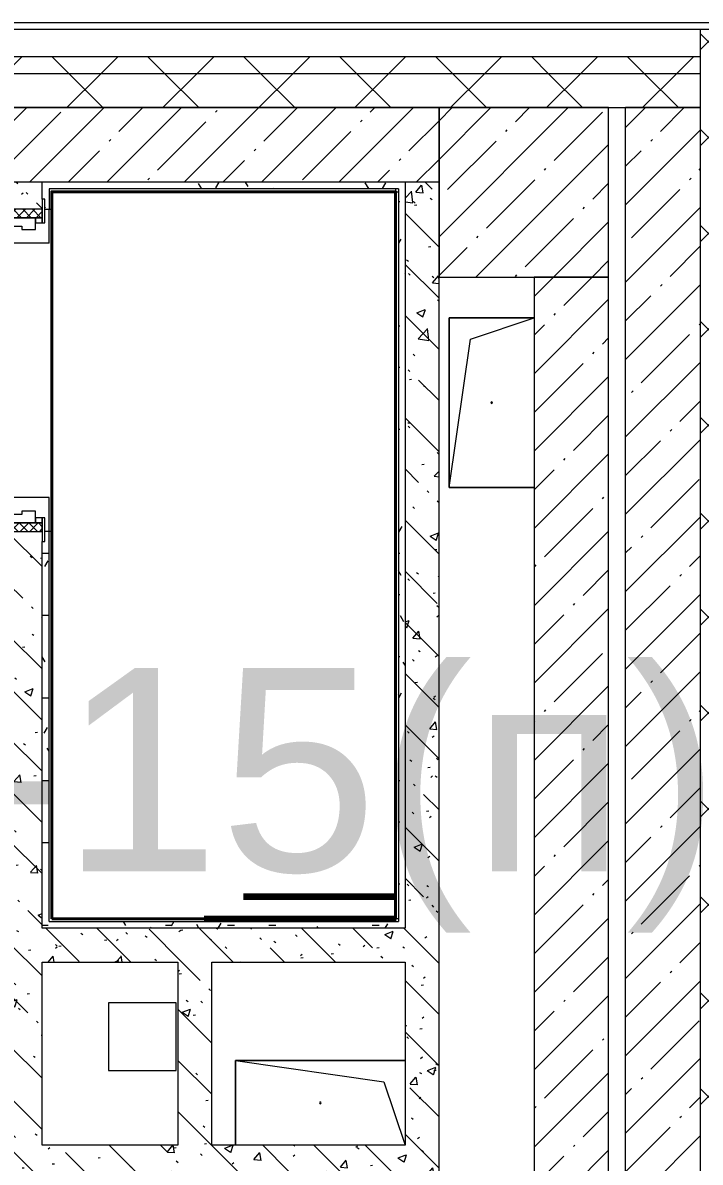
# Model space of a CAD drawing. Header units: millimetres. Extents: x -249154 to 415037, y -45458 to 354837.
# Drawn here: x 83037 to 85035, y 23854 to 27214 of the extents above; entities that cross this region are included whole.
import ezdxf

# ---------------------------------------------------------------- set-up
doc = ezdxf.new("R2010")
doc.units = ezdxf.units.MM
for name, color, linetype, lineweight in [('1) FK9 Плитка кухня', 102, 'Continuous', 40), ('3.3) Шпаклевка баз. фин. WD5-13', 160, 'Continuous', 140), ('923 Люки', 170, 'Continuous', 120), ('A-DOOR-2', 7, 'Continuous', 5), ('A-DOOR-FRAM-2', 7, 'Continuous', 5), ('A-FLOR', 7, 'Continuous', 9), ('A-GENM', 7, 'Continuous', 9), ('A-WALL', 7, 'Continuous', 5), ('I-WALL', 7, 'Continuous', 5), ('S-COLS-1', 7, 'Continuous', 5)]:
    doc.layers.add(name, color=color, linetype=linetype, lineweight=lineweight)
for name, color, linetype, lineweight, true_color in [('A-DOOR-1', 7, 'Continuous', 5, 0xc0c0c0), ('A-DOOR-FRAM-1', 7, 'Continuous', 5, 0xc0c0c0), ('A-WALL-1', 9, 'Continuous', 5, 0x808080), ('A-WALL-FNSH-1', 9, 'Continuous', 5, 0x808080)]:
    doc.layers.add(name, color=color, linetype=linetype, lineweight=lineweight, true_color=true_color)
doc.styles.get("Standard").update_dxf_attribs({"font": 'arial.ttf'})
pattern_1 = [(45, (64.7, -136.06), (-141.42136, 141.42136), []), (135, (64.7, -136.06), (-141.42136, -141.42136), [])]
pattern_2 = [(45, (64.7, -136.06), (-114.04925, 114.04925), []), (45, (178.75, -136.06), (-114.04925, 114.04925), [201.612, -40.322, 6.706, -33.617])]
pattern_3 = [(135, (64.7, -136.06), (-150.8683, -150.8683), [213.36, -35.56, 7.112, -35.56]), (135, (64.7, 14.71), (-150.8683, -150.8683), []), (50, (64.7, -136.06), (255.05767, -22.3145), [26.67, -293.37]), (355, (64.7, -136.06), (-49.3404, 267.47914), [21.336, -234.696]), (100.451, (85.96, -137.92), (205.7195, 245.16356), [22.666, -249.326]), (46.184, (64.7, -64.94), (379.511, -58.86), [40.005, -440.055]), (96.636, (96.33, -69.85), (332.3634, 346.3991), [33.999, -373.989]), (351.184, (64.7, -64.94), (332.3669, 346.3953), [32.004, -352.044]), (21, (100.26, -82.72), (212.26017, -143.1711), [26.67, -293.37]), (326, (100.26, -82.72), (86.5224, 257.8632), [21.336, -234.696]), (71.451, (117.95, -94.65), (298.78395, 114.6901), [22.666, -249.326]), (37.5, (64.7, -136.06), (4.32385, 118.37751), [6.706, -225.146, 6.706, -231.546, -235.585]), (37.5, (64.7, -136.06), (4.32385, 118.37751), [-470.103, 6.706, -228.879]), (7.5, (64.7, -136.06), (93.54758, 140.2533), [6.706, -129.134, 6.706, -219.812, -89.789]), (7.5, (64.7, -136.06), (93.54758, 140.2533), [-362.356, 6.706, -83.083]), (327.5, (-14.6, -136.06), (189.82734, -8.02019), [6.706, -82.194, 6.706, -270.662, -368.046]), (327.5, (-14.6, -136.06), (189.82734, -8.02019), [-366.268, 6.706, -361.34]), (317.5, (-50.16, -136.06), (207.38114, 35.59764), [6.706, -108.864, 6.706, -177.495, -261.366]), (317.5, (-50.16, -136.06), (207.38114, 35.59764), [-299.771, 6.706, -254.66])]
pattern_4 = [(0, (64.7, -136.06), (243.84, 60.96), [20.117, -162.763, 20.117, -162.763, -975.36]), (0, (64.7, -136.06), (243.84, 60.96), [-365.76, 20.117, -345.643, 20.117, -162.763, -426.72]), (0, (64.7, -136.06), (243.84, 60.96), [-914.4, 20.117, -101.803, 20.117, -284.683]), (120, (156.14, -105.58), (-174.71291, 180.691634), [20.117, -162.763, 20.117, -162.763, -975.36]), (120, (156.14, -105.58), (-174.71291, 180.691634), [-365.76, 20.117, -345.643, 20.117, -162.763, -426.72]), (120, (156.14, -105.58), (-174.71291, 180.691634), [-914.4, 20.117, -101.803, 20.117, -284.683]), (240, (186.62, 16.34), (-69.12709, -241.651634), [20.117, -162.763, 20.117, -162.763, -975.36]), (240, (186.62, 16.34), (-69.12709, -241.651634), [-365.76, 20.117, -345.643, 20.117, -162.763, -426.72]), (240, (186.62, 16.34), (-69.12709, -241.651634), [-914.4, 20.117, -101.803, 20.117, -284.683])]

# ---------------------------------------------------------------- blocks, each defined once
blk = doc.blocks.new('110_Дверь_СКБ_1Ст_Внутренняя1 - Д-7_л__950x2100h_Туалет-32089464-Объем проектирования 1 этажа')
at = {"layer": 'A-DOOR-2'}
h = blk.add_hatch(dxfattribs=at)
h.set_pattern_fill('FP_48', color=256, style=0, pattern_type=2)
h.set_pattern_definition([(135, (1826.41, 114.685), (-14.14214, -14.14214), []), (225, (1826.41, 114.685), (14.14214, -14.14214), [])])
h.paths.add_polyline_path([(462.5, 50), (462.5, -50), (487.5, -50), (487.5, 50)])
at = {"layer": 'A-DOOR-FRAM-2'}
h = blk.add_hatch(dxfattribs=at)
h.set_pattern_fill('FP_49', color=256, style=0, pattern_type=2)
h.set_pattern_definition([(45, (-296.384, 114.685), (-14.1421, 14.1421), []), (135, (-296.384, 114.685), (-14.1421, -14.1421), [])])
h.paths.add_polyline_path([(-462.5, -50), (-437.5, -49.6), (-437.5, 50), (-462.5, 50)])
at = {"layer": 'A-DOOR-1'}
for p, q in [((437.5, 900), (397.5, 900)), ((397.5, 900), (397.5, 50)), ((437.5, 50), (437.5, 900)), ((397.5, 50), (437.5, 50))]:
    blk.add_line(p, q, dxfattribs=at)
blk.add_arc((437.5, 50), 850, 90, 180, dxfattribs=at)
at = {"layer": 'A-DOOR-FRAM-1'}
for p, q in [((-422.5, 58), (-492.5, 58)), ((-492.5, 58), (-492.5, 50)), ((-492.5, 50), (-422.5, 50)), ((-437.5, 50), (-462.5, 50)), ((-462.5, 50), (-462.5, -50)), ((-412.5, 50), (-437.5, 50)), ((-437.5, 50), (-437.5, -30)), ((-437.5, -50), (-437.5, 50)), ((-422.5, 50), (-437.5, 50)), ((-437.5, 50), (-437.5, 49)), ((-437.5, 49), (-422.5, 49)), ((-422.5, 50), (-422.5, 58)), ((-422.5, 49), (-422.5, 50)), ((-412.5, 10), (-412.5, 50)), ((437.5, 50), (437.5, 10)), ((462.5, 50), (437.5, 50)), ((517.5, 58), (447.5, 58)), ((447.5, 58), (447.5, 50)), ((462.5, 50), (447.5, 50)), ((447.5, 50), (447.5, 49)), ((447.5, 50), (517.5, 50)), ((447.5, 49), (462.5, 49)), ((462.5, -30), (462.5, 50)), ((487.5, 50), (462.5, 50)), ((462.5, 50), (462.5, -50)), ((462.5, 49), (462.5, 50)), ((487.5, -50), (487.5, 50)), ((517.5, 50), (517.5, 58)), ((-402.5, 10), (-412.5, 10)), ((-402.5, -30), (-402.5, 10)), ((437.5, 10), (427.5, 10)), ((427.5, 10), (427.5, -30)), ((-437.5, -30), (-402.5, -30)), ((-422.5, -30), (-437.5, -30)), ((-437.5, -30), (-437.5, -50)), ((-422.5, -50), (-422.5, -30)), ((427.5, -30), (462.5, -30)), ((462.5, -30), (447.5, -30)), ((447.5, -30), (447.5, -50)), ((462.5, -50), (462.5, -30)), ((-422.5, -50), (-492.5, -50)), ((-492.5, -50), (-492.5, -58)), ((-492.5, -58), (-422.5, -58)), ((-462.5, -50), (-437.5, -50)), ((-437.5, -50), (-422.5, -50)), ((-422.5, -58), (-422.5, -50)), ((447.5, -50), (462.5, -50)), ((517.5, -50), (447.5, -50)), ((447.5, -50), (447.5, -58)), ((447.5, -58), (517.5, -58)), ((462.5, -50), (487.5, -50)), ((517.5, -58), (517.5, -50))]:
    blk.add_line(p, q, dxfattribs=at)
blk = doc.blocks.new('GM_Отверстие прямоугольное _в плите_ - Отверстие-V129-Объем проектирования 1 этажа')
at = {"layer": 'A-GENM'}
for p, q in [((-125, -250), (-125, 250)), ((-125, 250), (-125, -250)), ((-62.5, 187.5), (125, 250)), ((-125, -250), (-62.5, 187.5)), ((125, -250), (-125, -250)), ((-125, -250), (125, -250))]:
    blk.add_line(p, q, dxfattribs=at)
for start, end in [(360, 180), (180, 360)]:
    blk.add_arc((0, 0), 2.5, start, end, dxfattribs=at)
blk = doc.blocks.new('GM_Отверстие прямоугольное _в плите_ - Отверстие-21613015-Объем проектирования 1 этажа')
at = {"layer": 'A-GENM'}
for p, q in [((-125, -250), (-125, 250)), ((-125, 250), (125, 250)), ((125, 250), (-125, 250)), ((-125, 250), (-125, -250)), ((-62.5, 187.5), (125, 250)), ((-125, -250), (-62.5, 187.5)), ((125, -250), (-125, -250)), ((-125, -250), (125, -250))]:
    blk.add_line(p, q, dxfattribs=at)
for start, end in [(360, 180), (180, 360)]:
    blk.add_arc((0, 0), 2.5, start, end, dxfattribs=at)

msp = doc.modelspace()

# ---------------------------------------------------------------- hatches: boundary and pattern name
at = {"layer": 'A-WALL'}
h = msp.add_hatch(dxfattribs=at)
h.set_pattern_fill('FP_24', color=256, style=0, pattern_type=2)
h.set_pattern_definition(pattern_1)
h.paths.add_polyline_path([(85064.7, 23543.9), (85184.7, 23543.9), (85184.7, 27193.9), (85034.7, 27193.9), (85034.7, 23543.9)])
h = msp.add_hatch(dxfattribs=at)
h.set_pattern_fill('FP_24', color=256, style=0, pattern_type=2)
h.set_pattern_definition(pattern_1)
h.paths.add_polyline_path([(84814.7, 27063.9), (85034.7, 27063.9), (85034.7, 27113.9), (80414.7, 27113.9), (80414.7, 27063.9), (84813, 27063.9)])
h.paths.add_polyline_path([(77314.7, 27063.9), (77314.7, 27113.9), (76414.7, 27113.9), (76414.7, 27063.9), (77106.8, 27063.9)])
h.paths.add_polyline_path([(74314.7, 27063.9), (74314.7, 27113.9), (72974.7, 27113.9), (72974.7, 27063.9), (74012.2, 27063.9)])
h.paths.add_polyline_path([(68274.7, 27063.9), (70874.7, 27063.9), (70874.7, 27113.9), (68274.7, 27113.9)])
h.paths.add_polyline_path([(66791.5, 27063.9), (67174.7, 27063.9), (67174.7, 27113.9), (66224.7, 27113.9), (66224.7, 27063.9)])
h.paths.add_polyline_path([(60069.7, 27063.9), (61124.7, 27063.9), (61124.7, 27113.9), (60069.7, 27113.9), (60069.7, 27073.9)])
h.paths.add_polyline_path([(57507.7, 27063.9), (57769.7, 27063.9), (57769.7, 27113.9), (56924.7, 27113.9), (56924.7, 27063.9)])
h.paths.add_polyline_path([(54824.7, 27063.9), (54824.7, 27113.9), (53924.7, 27113.9), (53924.7, 27063.9), (54413.1, 27063.9)])
h.paths.add_polyline_path([(50924.7, 27063.9), (51824.7, 27063.9), (51824.7, 27113.9), (50924.7, 27113.9), (50924.7, 27073.9)])
h.paths.add_polyline_path([(47724.7, 27063.9), (48824.7, 27063.9), (48824.7, 27113.9), (47724.7, 27113.9), (47724.7, 27073.9)])
h.paths.add_polyline_path([(43066.2, 27063.9), (44624.7, 27063.9), (44624.7, 27113.9), (42224.7, 27113.9), (42224.7, 27063.9), (42844.7, 27063.9)])
h = msp.add_hatch(dxfattribs=at)
h.set_pattern_fill('FP_24', color=256, style=0, pattern_type=2)
h.set_pattern_definition(pattern_1)
h.paths.add_polyline_path([(73604.7, 26963.9), (74314.7, 26963.9), (74314.7, 27063.9), (72974.7, 27063.9), (72974.7, 26963.9), (72980.6, 26963.9)])
h.paths.add_polyline_path([(42844.7, 26963.9), (44624.7, 26963.9), (44624.7, 27063.9), (42224.7, 27063.9), (42224.7, 26963.9), (42824.7, 26963.9)])
h.paths.add_polyline_path([(84327.5, 26963.9), (85034.7, 26963.9), (85034.7, 27063.9), (80414.7, 27063.9), (80414.7, 26963.9), (84164.7, 26963.9)])
h.paths.add_polyline_path([(47724.7, 26963.9), (48824.7, 26963.9), (48824.7, 27063.9), (47724.7, 27063.9), (47724.7, 27003.6)])
h.paths.add_polyline_path([(50924.7, 26963.9), (51824.7, 26963.9), (51824.7, 27063.9), (50924.7, 27063.9), (50924.7, 27003.9)])
h.paths.add_polyline_path([(53924.7, 26963.9), (54824.7, 26963.9), (54824.7, 27063.9), (53924.7, 27063.9), (53924.7, 27003.9)])
h.paths.add_polyline_path([(57414.7, 26963.9), (57769.7, 26963.9), (57769.7, 27063.9), (56924.7, 27063.9), (56924.7, 26963.9)])
h.paths.add_polyline_path([(77106.8, 26963.9), (77314.7, 26963.9), (77314.7, 27063.9), (76414.7, 27063.9), (76414.7, 26963.9), (76814.7, 26963.9)])
h.paths.add_polyline_path([(60069.7, 26963.9), (61124.7, 26963.9), (61124.7, 27063.9), (60069.7, 27063.9), (60069.7, 27003.9)])
h.paths.add_polyline_path([(67124.7, 26963.9), (67142.7, 26965.9), (67142.7, 26973.9), (67174.7, 26973.9), (67174.7, 27063.9), (66224.7, 27063.9), (66224.7, 26963.9), (66824.7, 26963.9)])
h.paths.add_polyline_path([(70374.7, 26963.9), (70874.7, 26963.9), (70874.7, 27063.9), (68274.7, 27063.9), (68274.7, 26973.9), (68306.7, 26973.9), (68306.7, 26965.9), (70041.4, 26963.9)])
at = {"layer": 'I-WALL'}
h = msp.add_hatch(dxfattribs=at)
h.set_pattern_fill('FP_1', color=256, style=0, pattern_type=2)
h.set_pattern_definition(pattern_2)
h.paths.add_polyline_path([(83296, 26743.9), (84264.7, 26743.9), (84264.7, 26963.9), (81214.7, 26963.9), (81214.7, 26743.9), (83114.7, 26743.9)])
h = msp.add_hatch(dxfattribs=at)
h.set_pattern_fill('FP_1', color=256, style=0, pattern_type=2)
h.set_pattern_definition(pattern_2)
h.paths.add_polyline_path([(84814.7, 21543.9), (85034.7, 21543.9), (85034.7, 26963.9), (84814.7, 26963.9), (84814.7, 21586.3)])
h = msp.add_hatch(dxfattribs=at)
h.set_pattern_fill('FP_41', color=256, style=0, pattern_type=2)
h.set_pattern_definition(pattern_3)
h.paths.add_polyline_path([(83094.7, 23803.9), (83094.7, 25713.9), (82994.7, 25713.9), (82994.7, 23803.9)])
h.paths.add_polyline_path([(82994.7, 26663.9), (83094.7, 26663.9), (83094.7, 26743.9), (82994.7, 26743.9), (82994.7, 26693.9)])
h = msp.add_hatch(dxfattribs=at)
h.set_pattern_fill('FP_191', color=256, style=0, pattern_type=2)
h.set_pattern_definition(pattern_4)
h.paths.add_polyline_path([(83094.7, 24563.9), (83114.7, 24563.9), (83114.7, 25713.9), (83102.7, 25713.9), (83102.7, 25683.9), (83094.7, 25683.9), (83094.7, 25296.2)])
h.paths.add_polyline_path([(83114.7, 26663.9), (83114.7, 26743.9), (83094.7, 26743.9), (83094.7, 26693.9), (83102.7, 26693.9), (83102.7, 26663.9)])
h = msp.add_hatch(dxfattribs=at)
h.set_pattern_fill('FP_191', color=256, style=0, pattern_type=2)
h.set_pattern_definition(pattern_4)
h.paths.add_polyline_path([(83114.7, 26723.9), (84144.7, 26724), (84144.4, 26743.9), (83114.7, 26743.9)])
h = msp.add_hatch(dxfattribs=at)
h.set_pattern_fill('FP_191', color=256, style=0, pattern_type=2)
h.set_pattern_definition(pattern_4)
h.paths.add_polyline_path([(84164.7, 24563.9), (84164.7, 26743.9), (84144.7, 26743.9), (84144.7, 24563.9)])
h = msp.add_hatch(dxfattribs=at)
h.set_pattern_fill('FP_41', color=256, style=0, pattern_type=2)
h.set_pattern_definition(pattern_3)
h.paths.add_polyline_path([(84264.7, 21663.9), (84264.7, 26743.9), (84164.7, 26743.9), (84164.7, 21663.9)])
h = msp.add_hatch(dxfattribs=at)
h.set_pattern_fill('FP_1', color=256, style=0, pattern_type=2)
h.set_pattern_definition(pattern_2)
h.paths.add_polyline_path([(84544.7, 23063.9), (84764.7, 23063.9), (84764.7, 26463.9), (84544.7, 26463.9), (84544.7, 23176.3)])
h = msp.add_hatch(dxfattribs=at)
h.set_pattern_fill('FP_191', color=256, style=0, pattern_type=2)
h.set_pattern_definition(pattern_4)
h.paths.add_polyline_path([(83403, 24543.9), (84164.7, 24543.9), (84164.7, 24563.9), (83094.7, 24563.9), (83094.7, 24543.9), (83296, 24543.9)])
h = msp.add_hatch(dxfattribs=at)
h.set_pattern_fill('FP_41', color=256, style=0, pattern_type=2)
h.set_pattern_definition(pattern_3)
h.paths.add_polyline_path([(83541.7, 24443.9), (84164.7, 24443.9), (84164.7, 24543.9), (83094.7, 24543.9), (83094.7, 24443.9), (83494.7, 24443.9)])
h = msp.add_hatch(dxfattribs=at)
h.set_pattern_fill('FP_41', color=256, style=0, pattern_type=2)
h.set_pattern_definition(pattern_3)
h.paths.add_polyline_path([(83539.3, 23903.9), (83594.7, 23903.9), (83594.7, 24443.9), (83494.7, 24443.9), (83494.7, 23903.9)])
h = msp.add_hatch(dxfattribs=at)
h.set_pattern_fill('FP_41', color=256, style=0, pattern_type=2)
h.set_pattern_definition(pattern_3)
h.paths.add_polyline_path([(83373.2, 23803.9), (84164.7, 23803.9), (84164.7, 23903.9), (83094.7, 23903.9), (83094.7, 23803.9), (83296, 23803.9)])
at = {"layer": 'S-COLS-1'}
h = msp.add_hatch(dxfattribs=at)
h.set_pattern_fill('FP_1', color=256, style=0, pattern_type=2)
h.set_pattern_definition(pattern_2)
h.paths.add_polyline_path([(84327.5, 26463.9), (84764.7, 26463.9), (84764.7, 26963.9), (84264.7, 26963.9), (84264.7, 26463.9)])

# ---------------------------------------------------------------- linework, layer by layer
at = {"layer": '1) FK9 Плитка кухня'}
msp.add_lwpolyline([(83122.7, 24571.9), (84136.7, 24571.9), (84136.7, 26715.9), (83122.7, 26715.9)], close=True, dxfattribs=at)
at = {"layer": '3.3) Шпаклевка баз. фин. WD5-13', "ltscale": 0.5}
msp.add_lwpolyline([(83688.4, 24637.5), (84136.7, 24637.5)], dxfattribs=at)
at = {"layer": '923 Люки', "ltscale": 0.5}
msp.add_lwpolyline([(83572.6, 24571.9), (84136.7, 24571.9)], dxfattribs=at)
at = {"layer": 'A-FLOR'}
for p, q in [((83114.7, 26563.9), (83114.7, 26663.9)), ((83114.7, 26563.9), (82974.7, 26563.9)), ((84544.7, 26463.9), (84544.7, 26343.9)), ((84544.7, 25843.9), (84544.7, 23293.9)), ((83114.7, 25813.9), (82974.7, 25813.9)), ((83114.7, 25713.9), (83114.7, 25813.9)), ((83489.8, 24323.9), (83289.8, 24323.9)), ((83289.8, 24323.9), (83289.8, 24123.9)), ((83489.8, 24123.9), (83489.8, 24323.9)), ((83289.8, 24123.9), (83489.8, 24123.9))]:
    msp.add_line(p, q, dxfattribs=at)
at = {"layer": 'A-WALL'}
for p, q in [((85187.7, 27193.9), (80414.7, 27193.9)), ((85034.7, 27113.9), (80414.7, 27113.9)), ((85034.7, 27063.9), (80414.7, 27063.9)), ((83094.7, 26693.9), (83094.7, 26743.9)), ((84144.7, 26723.9), (83114.7, 26723.9)), ((83114.7, 26723.9), (83114.7, 26663.9)), ((84144.7, 26723.9), (84144.7, 24563.9)), ((83114.7, 24563.9), (83114.7, 25713.9)), ((83094.7, 24543.9), (83094.7, 25683.9)), ((83114.7, 24563.9), (84144.7, 24563.9))]:
    msp.add_line(p, q, dxfattribs=at)
at = {"layer": 'A-WALL-1'}
for p, q in [((85034.7, 27193.9), (85034.7, 23543.9)), ((77334.7, 26963.9), (85034.7, 26963.9)), ((84264.7, 26963.9), (81214.7, 26963.9)), ((84264.7, 23063.9), (84264.7, 26963.9)), ((85034.7, 26963.9), (84814.7, 26963.9)), ((84814.7, 21543.9), (84814.7, 26963.9)), ((84264.7, 26743.9), (81214.7, 26743.9)), ((84164.7, 26743.9), (84164.7, 24543.9)), ((83102.7, 26663.9), (83114.7, 26663.9)), ((84764.7, 26463.9), (84544.7, 26463.9)), ((84764.7, 23063.9), (84764.7, 26463.9)), ((84544.7, 26343.9), (84544.7, 23063.9)), ((83114.7, 25713.9), (83102.7, 25713.9)), ((84164.7, 24543.9), (83094.7, 24543.9)), ((83094.7, 23903.9), (83094.7, 24443.9)), ((83094.7, 24443.9), (83494.7, 24443.9)), ((83494.7, 24443.9), (83494.7, 23903.9)), ((83594.7, 24443.9), (84164.7, 24443.9)), ((83594.7, 23903.9), (83594.7, 24443.9)), ((84164.7, 24443.9), (84164.7, 23903.9)), ((83494.7, 23903.9), (83094.7, 23903.9)), ((84164.7, 23903.9), (83594.7, 23903.9))]:
    msp.add_line(p, q, dxfattribs=at)
at = {"layer": 'A-WALL-FNSH-1'}
for p, q in [((85034.7, 27213.9), (80414.7, 27213.9)), ((85192.7, 27213.9), (85034.7, 27213.9)), ((83122.7, 26715.9), (84144.7, 26715.9)), ((83122.7, 26663.9), (83122.7, 26715.9)), ((84136.7, 26723.9), (84136.7, 24563.9)), ((83114.7, 26663.9), (83122.7, 26663.9)), ((83122.7, 25713.9), (83114.7, 25713.9)), ((83122.7, 24571.9), (83122.7, 25713.9)), ((84144.7, 24571.9), (83122.7, 24571.9))]:
    msp.add_line(p, q, dxfattribs=at)
at = {"layer": 'S-COLS-1'}
for p, q in [((84764.7, 26963.9), (84264.7, 26963.9)), ((84264.7, 26963.9), (84264.7, 26463.9)), ((84764.7, 26463.9), (84764.7, 26963.9)), ((84264.7, 26463.9), (84764.7, 26463.9))]:
    msp.add_line(p, q, dxfattribs=at)

# ---------------------------------------------------------------- block references
at = {"layer": 'A-DOOR-1', "rotation": 90}
msp.add_blockref('110_Дверь_СКБ_1Ст_Внутренняя1 - Д-7_л__950x2100h_Туалет-32089464-Объем проектирования 1 этажа', (83044.7, 26176.4), dxfattribs=at)
at = {"layer": 'A-GENM'}
msp.add_blockref('GM_Отверстие прямоугольное _в плите_ - Отверстие-21613015-Объем проектирования 1 этажа', (84419.7, 26093.9), dxfattribs=at)
at = {"layer": 'A-GENM', "rotation": 269.9999999999996}
msp.add_blockref('GM_Отверстие прямоугольное _в плите_ - Отверстие-V129-Объем проектирования 1 этажа', (83914.7, 24028.9), dxfattribs=at)

# ---------------------------------------------------------------- texts
at = {"layer": '923 Люки', "insert": (82360.1, 25311.5), "char_height": 600, "width": 3064.482, "attachment_point": 1}
msp.add_mtext('T-15(п)', dxfattribs=at)

doc.saveas('drawing.dxf')
